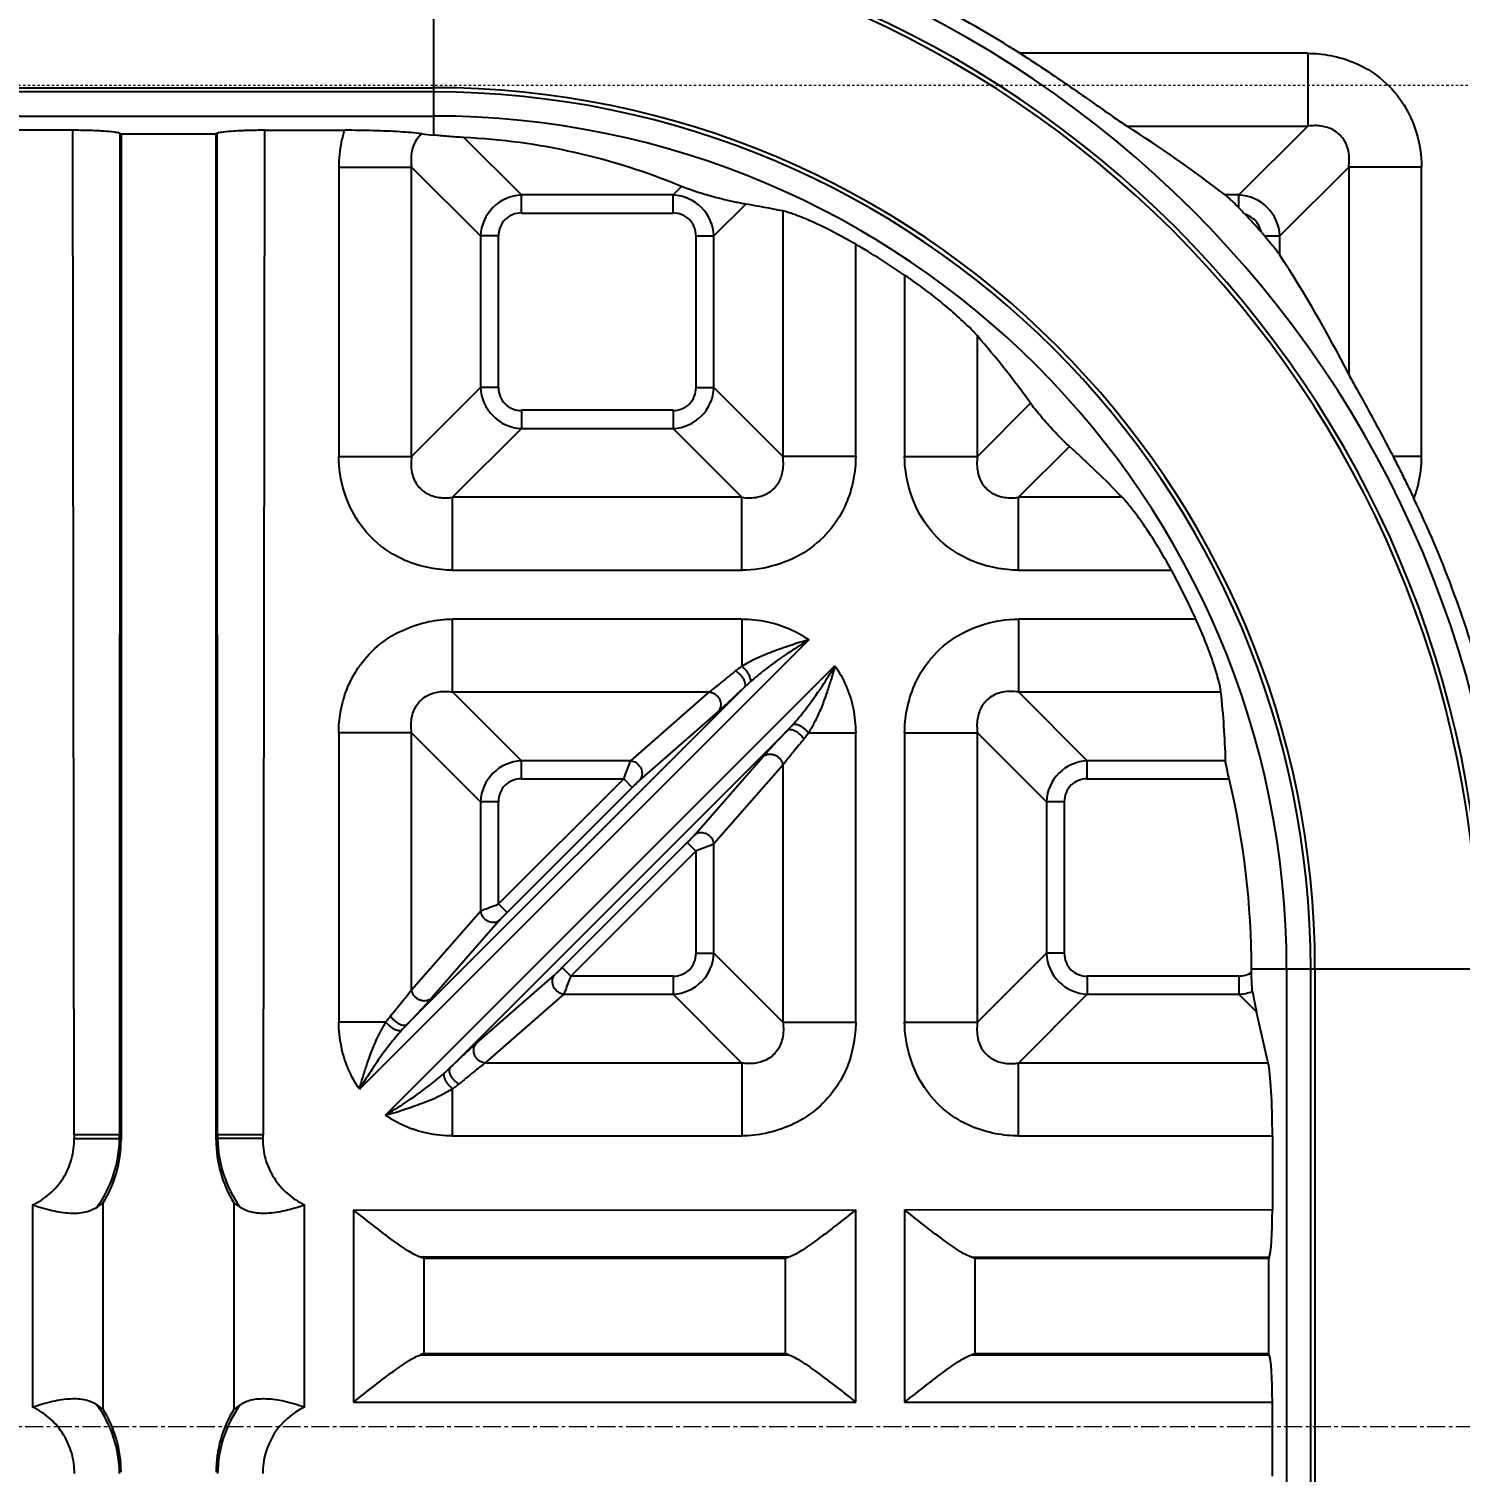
# Model space of a CAD drawing. Header units: millimetres. Extents: x 2588 to 3182, y 1243 to 1719.
# Drawn here: x 2833.6 to 2893.3, y 1487.3 to 1547.6 of the extents above; entities that cross this region are included whole.
import ezdxf

# ---------------------------------------------------------------- set-up
doc = ezdxf.new("R2010")
doc.units = ezdxf.units.MM
doc.linetypes.add('CENTER', pattern=[0.6, 0.375, -0.075, 0.075, -0.075])
doc.linetypes.add('HIDDEN', pattern=[0.2, 0.1, -0.1])
doc.layers.add('center', color=1, linetype='CENTER', lineweight=9)
doc.layers.add('cool', color=153, linetype='HIDDEN', lineweight=9)
doc.styles.get("Standard").update_dxf_attribs({"font": 'arial.ttf'})
doc.dimstyles.get("Standard").update_dxf_attribs({"dimtxt": 0.18, "dimasz": 0.18, "dimexe": 0.18, "dimexo": 0.0625, "dimgap": 0.09, "dimtad": 0, "dimtih": 1, "dimtoh": 1, "dimzin": 0, "dimdsep": 46, "dimtxsty": 'Standard', "dimcen": 0.09, "dimadec": 0, "dimazin": 0, "dimtfac": 1, "dimtofl": 0, "dimtmove": 0, "dimatfit": 3, "dimfxl": 0, "dimtolj": 1, "dimtzin": 0, "dimarcsym": 0})

# ---------------------------------------------------------------- blocks, each defined once
blk = doc.blocks.new('*D39')
at = {"color": 4, "lineweight": -2, "transparency": 16777216}
blk.add_line((2833.383, 1335.879), (2833.383, 1325.714), dxfattribs=at)
at = {"layer": 'Defpoints', "color": 0, "transparency": 16777216}
for p in [(2833.383, 1489.21), (2833.383, 1335.879), (2833.383, 1325.714)]:
    blk.add_point(p, dxfattribs=at)
at = {"color": 6, "transparency": 16777216, "insert": (2833.383, 1319.229), "char_height": 5, "attachment_point": 5, "rotation": 90}
blk.add_mtext('\\A1;0.00', dxfattribs=at)
blk = doc.blocks.new('*D40')
at = {"color": 4, "lineweight": -2, "transparency": 16777216}
blk.add_line((2833.383, 1625.256), (2833.383, 1655.04), dxfattribs=at)
at = {"layer": 'Defpoints', "color": 0, "transparency": 16777216}
for p in [(2833.383, 1655.04), (2833.383, 1625.256), (2833.383, 1489.21)]:
    blk.add_point(p, dxfattribs=at)
at = {"color": 6, "transparency": 16777216, "insert": (2833.383, 1661.525), "char_height": 5, "attachment_point": 5, "rotation": 90}
blk.add_mtext('\\A1;0.00', dxfattribs=at)
blk = doc.blocks.new('*D41')
at = {"color": 4, "lineweight": -2, "transparency": 16777216}
for p, q in [((2939.335, 1645.04), (2939.335, 1655.04)), ((2938.883, 1635.04), (2939.335, 1645.04)), ((2938.883, 1496.166), (2938.883, 1635.04))]:
    blk.add_line(p, q, dxfattribs=at)
at = {"layer": 'Defpoints', "color": 0, "transparency": 16777216}
for p in [(2939.335, 1655.04), (2938.883, 1496.166), (2833.383, 1489.21)]:
    blk.add_point(p, dxfattribs=at)
at = {"color": 6, "transparency": 16777216, "insert": (2939.335, 1665.175), "char_height": 5, "attachment_point": 5, "rotation": 90}
blk.add_mtext('\\A1;105.50', dxfattribs=at)
blk = doc.blocks.new('*D47')
at = {"color": 4, "lineweight": -2, "transparency": 16777216}
for p, q in [((2981.037, 1494.241), (2991.037, 1498.279)), ((2991.037, 1498.279), (3001.037, 1498.279)), ((2940.689, 1494.241), (2981.037, 1494.241))]:
    blk.add_line(p, q, dxfattribs=at)
at = {"layer": 'Defpoints', "color": 0, "transparency": 16777216}
for p in [(3001.037, 1498.279), (2940.689, 1494.241), (2833.383, 1489.21)]:
    blk.add_point(p, dxfattribs=at)
at = {"color": 6, "transparency": 16777216, "insert": (3007.531, 1498.279), "char_height": 5, "attachment_point": 5}
blk.add_mtext('\\A1;5.03', dxfattribs=at)
blk = doc.blocks.new('*D57')
at = {"color": 4, "lineweight": -2, "transparency": 16777216}
blk.add_line((2993.383, 1489.21), (3001.037, 1489.21), dxfattribs=at)
at = {"layer": 'Defpoints', "color": 0, "transparency": 16777216}
for p in [(2833.383, 1489.21), (2993.383, 1489.21), (3001.037, 1489.21)]:
    blk.add_point(p, dxfattribs=at)
at = {"color": 6, "transparency": 16777216, "insert": (3007.522, 1489.21), "char_height": 5, "attachment_point": 5}
blk.add_mtext('\\A1;0.00', dxfattribs=at)

msp = doc.modelspace()

# ---------------------------------------------------------------- linework, layer by layer
at = {"color": 6, "linetype": 'Continuous'}
for p, q in [((2850.443, 1554.077), (2850.443, 1543.125)), ((2886.93, 1546.535), (2874.918, 1546.535)), ((2886.93, 1546.535), (2886.93, 1543.494)), ((2806.223, 1545.1), (2850.443, 1545.1)), ((2850.443, 1544.922), (2806.223, 1544.922)), ((2806.223, 1543.917), (2850.443, 1543.917)), ((2835.376, 1543.322), (2832.048, 1543.322)), ((2835.376, 1543.322), (2835.432, 1501.396)), ((2837.355, 1543.192), (2837.345, 1501.396)), ((2837.355, 1543.192), (2837.403, 1543.17)), ((2837.403, 1543.17), (2837.403, 1501.174)), ((2837.403, 1543.17), (2841.372, 1543.17)), ((2841.42, 1543.192), (2841.372, 1543.17)), ((2841.372, 1501.174), (2841.372, 1543.17)), ((2841.43, 1501.396), (2841.42, 1543.192)), ((2843.343, 1501.396), (2843.399, 1543.322)), ((2843.399, 1543.322), (2846.727, 1543.322)), ((2851.714, 1543.02), (2854.113, 1540.621)), ((2879.387, 1543.494), (2886.93, 1543.494)), ((2884.057, 1540.621), (2886.93, 1543.494)), ((2846.489, 1541.783), (2846.489, 1529.711)), ((2846.489, 1541.783), (2849.53, 1541.783)), ((2849.53, 1529.711), (2849.53, 1541.783)), ((2852.403, 1538.91), (2849.53, 1541.783)), ((2888.641, 1541.783), (2885.768, 1538.91)), ((2888.641, 1541.783), (2888.641, 1533.141)), ((2891.681, 1541.783), (2888.641, 1541.783)), ((2891.681, 1529.711), (2891.681, 1541.783)), ((2854.113, 1539.871), (2854.113, 1540.621)), ((2860.44, 1540.621), (2854.113, 1540.621)), ((2860.44, 1540.621), (2860.794, 1540.975)), ((2860.44, 1539.861), (2860.44, 1540.621)), ((2884.057, 1540.621), (2883.488, 1540.621)), ((2884.057, 1540.086), (2884.057, 1540.621)), ((2863.479, 1540.24), (2862.15, 1538.91)), ((2854.113, 1539.861), (2860.44, 1539.861)), ((2865.023, 1539.954), (2865.023, 1529.711)), ((2852.403, 1538.91), (2852.403, 1532.584)), ((2853.163, 1538.91), (2852.403, 1538.91)), ((2853.163, 1532.584), (2853.163, 1538.91)), ((2861.39, 1538.91), (2861.39, 1532.584)), ((2861.4, 1538.91), (2862.15, 1538.91)), ((2862.15, 1532.584), (2862.15, 1538.91)), ((2885.134, 1538.91), (2885.768, 1538.91)), ((2885.768, 1538.111), (2885.768, 1538.91)), ((2868.064, 1529.711), (2868.064, 1538.565)), ((2870.107, 1537.278), (2870.107, 1529.711)), ((2873.148, 1529.711), (2873.148, 1534.737)), ((2849.53, 1529.711), (2852.403, 1532.584)), ((2853.153, 1532.584), (2852.403, 1532.584)), ((2861.39, 1532.584), (2862.15, 1532.584)), ((2862.15, 1532.584), (2865.023, 1529.711)), ((2854.113, 1531.634), (2854.113, 1530.874)), ((2860.44, 1531.634), (2854.113, 1531.634)), ((2860.44, 1531.624), (2860.44, 1530.874)), ((2873.148, 1529.711), (2875.364, 1531.928)), ((2854.113, 1530.874), (2851.24, 1528.001)), ((2854.113, 1530.874), (2860.44, 1530.874)), ((2863.313, 1528.001), (2860.44, 1530.874)), ((2876.983, 1530.126), (2874.858, 1528.001)), ((2846.489, 1529.711), (2849.53, 1529.711)), ((2868.064, 1529.711), (2865.023, 1529.711)), ((2870.107, 1529.711), (2873.148, 1529.711)), ((2891.681, 1529.711), (2890.49, 1529.711)), ((2851.24, 1524.96), (2851.24, 1528.001)), ((2863.313, 1528.001), (2851.24, 1528.001)), ((2863.313, 1524.96), (2863.313, 1528.001)), ((2874.858, 1524.96), (2874.858, 1528.001)), ((2879.186, 1528.001), (2874.858, 1528.001)), ((2851.24, 1524.96), (2863.313, 1524.96)), ((2874.858, 1524.96), (2881.242, 1524.96)), ((2851.24, 1519.876), (2851.24, 1522.917)), ((2863.313, 1522.917), (2851.24, 1522.917)), ((2863.313, 1522.917), (2863.313, 1520.949)), ((2874.858, 1522.917), (2874.858, 1519.876)), ((2882.262, 1522.917), (2874.858, 1522.917)), ((2866.112, 1522.055), (2847.355, 1503.298)), ((2848.441, 1502.205), (2867.198, 1520.961)), ((2863.404, 1520.058), (2849.349, 1506.003)), ((2851.24, 1519.876), (2854.113, 1517.003)), ((2851.24, 1519.876), (2861.961, 1519.876)), ((2858.676, 1517.003), (2861.961, 1519.876)), ((2874.858, 1519.876), (2883.308, 1519.876)), ((2874.858, 1519.876), (2877.731, 1517.003)), ((2862.316, 1519.046), (2859.031, 1516.173)), ((2846.489, 1518.166), (2846.489, 1506.094)), ((2849.53, 1518.166), (2846.489, 1518.166)), ((2849.53, 1507.445), (2849.53, 1518.166)), ((2852.403, 1515.293), (2849.53, 1518.166)), ((2851.149, 1504.202), (2865.204, 1518.257)), ((2866.095, 1518.166), (2868.064, 1518.166)), ((2868.064, 1506.094), (2868.064, 1518.166)), ((2870.107, 1518.166), (2870.107, 1506.094)), ((2870.107, 1518.166), (2873.148, 1518.166)), ((2873.148, 1506.094), (2873.148, 1518.166)), ((2876.021, 1515.293), (2873.148, 1518.166)), ((2861.32, 1513.885), (2864.193, 1517.17)), ((2854.113, 1516.253), (2854.113, 1517.003)), ((2858.676, 1517.003), (2854.113, 1517.003)), ((2865.023, 1516.815), (2862.15, 1513.529)), ((2865.023, 1516.815), (2865.023, 1506.094)), ((2877.731, 1516.253), (2877.731, 1517.003)), ((2883.503, 1517.003), (2877.731, 1517.003)), ((2853.163, 1511.025), (2858.381, 1516.243)), ((2853.518, 1510.67), (2858.736, 1515.888)), ((2854.113, 1516.243), (2858.381, 1516.243)), ((2858.381, 1516.243), (2858.736, 1515.888)), ((2877.731, 1516.243), (2883.65, 1516.243)), ((2852.403, 1515.293), (2852.403, 1510.73)), ((2853.163, 1515.293), (2852.403, 1515.293)), ((2853.163, 1511.025), (2853.163, 1515.293)), ((2876.021, 1515.293), (2876.021, 1508.967)), ((2876.781, 1515.293), (2876.021, 1515.293)), ((2876.781, 1508.967), (2876.781, 1515.293)), ((2861.035, 1513.589), (2855.817, 1508.372)), ((2861.39, 1513.234), (2861.035, 1513.589)), ((2862.15, 1508.967), (2862.15, 1513.529)), ((2861.39, 1513.234), (2856.172, 1508.017)), ((2861.39, 1513.234), (2861.39, 1508.967)), ((2849.53, 1507.445), (2852.403, 1510.73)), ((2853.163, 1511.025), (2853.518, 1510.67)), ((2853.233, 1510.375), (2850.36, 1507.09)), ((2861.39, 1508.967), (2862.15, 1508.967)), ((2862.15, 1508.967), (2865.023, 1506.094)), ((2873.148, 1506.094), (2876.021, 1508.967)), ((2876.771, 1508.967), (2876.021, 1508.967)), ((2852.237, 1505.214), (2855.522, 1508.087)), ((2856.172, 1508.017), (2855.817, 1508.372)), ((2884.584, 1508.311), (2895.898, 1508.311)), ((2884.584, 1508.167), (2884.584, 1508.311)), ((2886.049, 1508.311), (2886.049, 1480.171)), ((2887.054, 1480.171), (2887.054, 1508.311)), ((2887.232, 1508.311), (2887.232, 1480.171)), ((2860.44, 1508.017), (2856.172, 1508.017)), ((2860.44, 1508.007), (2860.44, 1507.256)), ((2877.731, 1508.017), (2877.731, 1507.256)), ((2884.057, 1508.017), (2877.731, 1508.017)), ((2884.057, 1508.016), (2884.057, 1507.256)), ((2855.877, 1507.256), (2852.592, 1504.383)), ((2855.877, 1507.256), (2860.44, 1507.256)), ((2863.313, 1504.383), (2860.44, 1507.256)), ((2877.731, 1507.256), (2874.858, 1504.383)), ((2877.731, 1507.256), (2884.057, 1507.256)), ((2884.795, 1506.518), (2884.057, 1507.256)), ((2885.283, 1504.383), (2884.795, 1506.518)), ((2848.458, 1506.094), (2846.489, 1506.094)), ((2865.023, 1506.094), (2868.064, 1506.094)), ((2870.107, 1506.094), (2873.148, 1506.094)), ((2863.313, 1504.383), (2852.592, 1504.383)), ((2863.313, 1504.383), (2863.313, 1501.343)), ((2874.858, 1501.343), (2874.858, 1504.383)), ((2885.283, 1504.383), (2874.858, 1504.383)), ((2851.24, 1501.343), (2851.24, 1503.311)), ((2835.432, 1501.396), (2837.345, 1501.396)), ((2841.43, 1501.396), (2843.343, 1501.396)), ((2835.46, 1501.236), (2837.341, 1501.236)), ((2837.403, 1501.174), (2837.341, 1501.236)), ((2841.372, 1501.174), (2841.434, 1501.236)), ((2843.315, 1501.236), (2841.434, 1501.236)), ((2851.24, 1501.343), (2863.313, 1501.343)), ((2874.858, 1501.343), (2885.454, 1501.343)), ((2885.454, 1501.343), (2885.454, 1498.252)), ((2833.711, 1498.461), (2833.711, 1490.021)), ((2836.659, 1489.937), (2836.659, 1498.545)), ((2842.116, 1498.545), (2842.116, 1489.937)), ((2845.064, 1490.021), (2845.064, 1498.461)), ((2847.107, 1498.252), (2847.107, 1490.229)), ((2868.05, 1498.242), (2847.136, 1498.229)), ((2868.064, 1490.229), (2868.064, 1498.252)), ((2870.107, 1498.252), (2870.107, 1490.229)), ((2885.454, 1498.252), (2870.119, 1498.243)), ((2865.257, 1496.276), (2849.907, 1496.278)), ((2850.054, 1492.256), (2850.054, 1496.226)), ((2865.116, 1496.226), (2850.054, 1496.226)), ((2865.116, 1496.226), (2865.116, 1492.256)), ((2885.323, 1496.273), (2872.917, 1496.275)), ((2873.054, 1492.256), (2873.054, 1496.226)), ((2885.302, 1496.226), (2873.054, 1496.226)), ((2885.323, 1496.273), (2885.302, 1496.226)), ((2885.302, 1492.256), (2885.302, 1496.226)), ((2849.907, 1492.204), (2865.257, 1492.206)), ((2850.054, 1492.256), (2865.116, 1492.256)), ((2872.917, 1492.207), (2885.323, 1492.209)), ((2873.054, 1492.256), (2885.302, 1492.256)), ((2885.323, 1492.209), (2885.302, 1492.256)), ((2847.107, 1490.229), (2868.064, 1490.229)), ((2870.107, 1490.229), (2885.454, 1490.229)), ((2885.454, 1487.139), (2885.454, 1490.229))]:
    msp.add_line(p, q, dxfattribs=at)
for points in [[(2862.324, 1519.051), (2862.775, 1519.462), (2863.396, 1520.05)], [(2865.196, 1518.249), (2864.608, 1517.627), (2864.198, 1517.177)], [(2849.357, 1506.01), (2849.945, 1506.632), (2850.355, 1507.082)], [(2852.229, 1505.209), (2851.778, 1504.798), (2851.157, 1504.21)]]:
    msp.add_lwpolyline(points, dxfattribs=at)
for centre, radius, start, end in [((2833.358, 1494.241), 102.106, 14.82382, 151.07152), ((2833.358, 1494.241), 101.607, 14.8262, 150.88167), ((2833.358, 1494.241), 101.159, 14.89345, 150.74007), ((2833.358, 1494.241), 100.659, 14.89585, 150.80622), ((2839.388, 1494.241), 86.816, 91.13098, 151.21851), ((2839.388, 1494.241), 86.814, 316.84438, 88.8719), ((2839.388, 1494.241), 85.826, 91.13101, 152.00809), ((2839.388, 1494.241), 85.826, 320.71572, 88.869), ((2839.388, 1494.241), 84.503, 92.75328, 177.24672), ((2839.388, 1494.241), 84.503, 2.75328, 87.24672), ((2839.388, 1494.241), 83.513, 92.75328, 177.24672), ((2839.388, 1494.241), 83.513, 2.75328, 87.24672), ((2850.443, 1508.311), 44.794, 0.00001, 90), ((2850.443, 1508.311), 43.789, 0, 90), ((2850.443, 1508.311), 43.61, 0, 90), ((2850.443, 1508.311), 45.389, 57.36748, 68.36299), ((2850.443, 1508.311), 36.79, 0, 90), ((2850.443, 1508.311), 36.611, 0, 90), ((2850.443, 1508.311), 35.606, 0, 90), ((2852.645, 1564.883), 21.87, 262.92642, 264.22002), ((2854.195, 1538.829), 1.793, 92.59286, 177.40733), ((2860.359, 1538.829), 1.793, 2.59318, 87.40699), ((2883.976, 1538.829), 1.793, 2.59317, 87.40701), ((2850.443, 1508.311), 46.259, 41.67285, 42.95363), ((2850.443, 1508.311), 35.011, 55.83, 59.78131), ((2839.347, 1507.96), 55.353, 27.06032, 33.00486), ((2841.833, 1507.754), 41.336, 35.78931, 40.75125), ((2854.195, 1532.665), 1.793, 182.59372, 267.40702), ((2860.359, 1532.665), 1.793, 272.59372, 357.40701), ((2850.443, 1508.311), 45.389, 15.35101, 25.63445), ((2850.443, 1508.311), 35.011, 24.65712, 28.39423), ((2854.195, 1515.212), 1.793, 92.59283, 177.40739), ((2877.812, 1515.212), 1.793, 92.5933, 177.40736), ((2850.443, 1508.311), 34.141, 0, 13.43475), ((2860.359, 1509.048), 1.793, 272.5932, 357.40699), ((2877.812, 1509.048), 1.793, 182.59372, 267.40701), ((2883.947, 1509.206), 1.953, 273.22055, 290.20212), ((2832.332, 1501.289), 5.009, 324.33097, 359.39813), ((2846.449, 1501.291), 5.015, 180.62113, 215.64898), ((2832.33, 1487.192), 5.011, 0.60813, 35.66745), ((2846.449, 1487.191), 5.015, 144.34952, 179.37858)]:
    msp.add_arc(centre, radius, start, end, dxfattribs=at)
for centre, major_axis, ratio, start_param, end_param in [((2850.443, 1514.774), (0, 28.276), 0.973528, -0.385503, -0.046218), ((2850.443, 1495.384), (0, 56.556), 0.973528, -0.643728, -0.55355), ((2858.041, 1508.311), (33.245, 0), 0.973528, 1.359208, 1.406478), ((2850.443, 1498.823), (0, 41.51), 0.973528, -0.791313, -0.716513), ((2850.443, 1516.076), (0, 33.972), 0.973528, -1.543486, -1.458685), ((2885.201, 1501.343), (0, 3.216), 0.078702, -1.570796, -0.331614), ((2832.3, 1501.328), (3.662, -3.662), 0.970288, 0.223487, 0.770319), ((2846.475, 1501.328), (3.662, 3.662), 0.970288, -3.911912, -3.36508), ((2885.296, 1498.252), (0, 2.01), 0.078702, -2.967041, -1.570796), ((2885.296, 1490.229), (0, 2.01), 0.078702, -1.570796, -0.174548), ((2832.3, 1487.154), (3.662, 3.662), 0.970288, -0.770319, -0.223487), ((2846.475, 1487.154), (3.662, -3.662), 0.970288, -2.918105, -2.371274)]:
    msp.add_ellipse(centre, major_axis=major_axis, ratio=ratio, start_param=start_param, end_param=end_param, dxfattribs=at)
for points, knots in [([(2874.918, 1546.535), (2875.317, 1546.279), (2876.071, 1545.786), (2877.125, 1545.066), (2878.034, 1544.429), (2878.773, 1543.913), (2879.203, 1543.611), (2879.387, 1543.494)], [0, 0, 0, 0, 0.262683, 0.499767, 0.708855, 0.878636, 1, 1, 1, 1]), ([(2886.93, 1546.535), (2887.247, 1546.535), (2887.927, 1546.465), (2888.966, 1546.156), (2890.019, 1545.526), (2890.925, 1544.54), (2891.528, 1543.241), (2891.681, 1542.276), (2891.681, 1541.783)], [0, 0, 0, 0, 0.1272, 0.273045, 0.432101, 0.614253, 0.801969, 1, 1, 1, 1]), ([(2837.355, 1543.192), (2837.281, 1543.225), (2837.046, 1543.252), (2836.617, 1543.294), (2836.035, 1543.316), (2835.605, 1543.322), (2835.376, 1543.322)], [0, 0, 0, 0, 0.123097, 0.350117, 0.65461, 1, 1, 1, 1]), ([(2843.399, 1543.322), (2843.17, 1543.322), (2842.74, 1543.316), (2842.158, 1543.294), (2841.729, 1543.252), (2841.494, 1543.225), (2841.42, 1543.192)], [0, 0, 0, 0, 0.345595, 0.649919, 0.876829, 1, 1, 1, 1]), ([(2846.727, 1543.322), (2846.675, 1543.161), (2846.587, 1542.829), (2846.507, 1542.314), (2846.489, 1541.962), (2846.489, 1541.783)], [0, 0, 0, 0, 0.325406, 0.657553, 1, 1, 1, 1]), ([(2849.952, 1543.18), (2849.654, 1543.217), (2848.981, 1543.267), (2847.905, 1543.312), (2847.129, 1543.322), (2846.727, 1543.322)], [0, 0, 0, 0, 0.279126, 0.626519, 1, 1, 1, 1]), ([(2849.952, 1543.18), (2849.864, 1543.1), (2849.714, 1542.924), (2849.552, 1542.572), (2849.496, 1542.184), (2849.51, 1541.904), (2849.53, 1541.783)], [0, 0, 0, 0, 0.23438, 0.450133, 0.757923, 1, 1, 1, 1]), ([(2851.714, 1543.02), (2851.6, 1543.025), (2851.377, 1543.04), (2851.053, 1543.066), (2850.744, 1543.095), (2850.542, 1543.115), (2850.443, 1543.125)], [0, 0, 0, 0, 0.269946, 0.523908, 0.764932, 1, 1, 1, 1]), ([(2888.641, 1541.783), (2888.672, 1542.003), (2888.673, 1542.424), (2888.446, 1542.992), (2888.022, 1543.364), (2887.489, 1543.528), (2887.12, 1543.522), (2886.93, 1543.494)], [0, 0, 0, 0, 0.231745, 0.429375, 0.620648, 0.799306, 1, 1, 1, 1]), ([(2863.479, 1540.24), (2863.406, 1540.252), (2863.254, 1540.278), (2863.022, 1540.326), (2862.78, 1540.38), (2862.527, 1540.44), (2862.259, 1540.502), (2861.977, 1540.581), (2861.678, 1540.671), (2861.369, 1540.763), (2861.074, 1540.869), (2860.883, 1540.938), (2860.794, 1540.975)], [0, 0, 0, 0, 0.080427, 0.165348, 0.25449, 0.347762, 0.445302, 0.549715, 0.662578, 0.781202, 0.896479, 1, 1, 1, 1]), ([(2883.488, 1540.621), (2883.537, 1540.583), (2883.65, 1540.483), (2883.84, 1540.305), (2883.981, 1540.165), (2884.057, 1540.086)], [0, 0, 0, 0, 0.237494, 0.580019, 1, 1, 1, 1]), ([(2884.059, 1540.084), (2884.085, 1540.057), (2884.138, 1540.001), (2884.216, 1539.921), (2884.267, 1539.866), (2884.292, 1539.84)], [0, 0, 0, 0, 0.336317, 0.679224, 1, 1, 1, 1]), ([(2868.064, 1538.565), (2867.727, 1538.761), (2867.096, 1539.105), (2866.225, 1539.522), (2865.552, 1539.795), (2865.172, 1539.923), (2865.023, 1539.954)], [0, 0, 0, 0, 0.349224, 0.642854, 0.863447, 1, 1, 1, 1]), ([(2884.996, 1539.067), (2884.976, 1539.127), (2884.935, 1539.241), (2884.864, 1539.401), (2884.766, 1539.539), (2884.636, 1539.651), (2884.48, 1539.751), (2884.363, 1539.806), (2884.299, 1539.832)], [0, 0, 0, 0, 0.175301, 0.336067, 0.487281, 0.640081, 0.810331, 1, 1, 1, 1]), ([(2885.005, 1539.057), (2885.017, 1539.043), (2885.045, 1539.011), (2885.087, 1538.962), (2885.118, 1538.928), (2885.132, 1538.911)], [0, 0, 0, 0, 0.289976, 0.646507, 1, 1, 1, 1]), ([(2885.133, 1538.91), (2885.226, 1538.804), (2885.392, 1538.607), (2885.603, 1538.341), (2885.723, 1538.18), (2885.768, 1538.111)], [0, 0, 0, 0, 0.413341, 0.757322, 1, 1, 1, 1]), ([(2873.148, 1534.737), (2873.01, 1534.897), (2872.645, 1535.263), (2871.984, 1535.864), (2871.118, 1536.563), (2870.463, 1537.036), (2870.107, 1537.278)], [0, 0, 0, 0, 0.15959, 0.389653, 0.674458, 1, 1, 1, 1]), ([(2888.641, 1533.141), (2888.745, 1532.938), (2889.002, 1532.471), (2889.432, 1531.689), (2889.946, 1530.751), (2890.303, 1530.073), (2890.49, 1529.711)], [0, 0, 0, 0, 0.175946, 0.410152, 0.686895, 1, 1, 1, 1]), ([(2876.983, 1530.126), (2876.911, 1530.19), (2876.759, 1530.334), (2876.519, 1530.575), (2876.258, 1530.852), (2875.996, 1531.144), (2875.753, 1531.428), (2875.544, 1531.686), (2875.42, 1531.851), (2875.364, 1531.928)], [0, 0, 0, 0, 0.119184, 0.259105, 0.420619, 0.589585, 0.744684, 0.882481, 1, 1, 1, 1]), ([(2851.24, 1524.96), (2850.924, 1524.96), (2850.243, 1525.029), (2849.204, 1525.338), (2848.152, 1525.969), (2847.246, 1526.955), (2846.643, 1528.254), (2846.489, 1529.218), (2846.489, 1529.711)], [0, 0, 0, 0, 0.1272, 0.273045, 0.432101, 0.614253, 0.801969, 1, 1, 1, 1]), ([(2849.53, 1529.711), (2849.498, 1529.492), (2849.498, 1529.071), (2849.724, 1528.503), (2850.149, 1528.13), (2850.681, 1527.966), (2851.05, 1527.973), (2851.24, 1528.001)], [0, 0, 0, 0, 0.231739, 0.42937, 0.620645, 0.799304, 1, 1, 1, 1]), ([(2868.064, 1529.711), (2868.064, 1529.395), (2867.995, 1528.714), (2867.686, 1527.675), (2867.055, 1526.623), (2866.069, 1525.717), (2864.77, 1525.114), (2863.806, 1524.96), (2863.313, 1524.96)], [0, 0, 0, 0, 0.1272, 0.273045, 0.432101, 0.614253, 0.801969, 1, 1, 1, 1]), ([(2863.313, 1528.001), (2863.532, 1527.969), (2863.953, 1527.969), (2864.521, 1528.195), (2864.893, 1528.619), (2865.058, 1529.152), (2865.051, 1529.521), (2865.023, 1529.711)], [0, 0, 0, 0, 0.231739, 0.42937, 0.620645, 0.799304, 1, 1, 1, 1]), ([(2874.858, 1524.96), (2874.541, 1524.96), (2873.861, 1525.029), (2872.822, 1525.338), (2871.769, 1525.969), (2870.863, 1526.955), (2870.26, 1528.254), (2870.107, 1529.218), (2870.107, 1529.711)], [0, 0, 0, 0, 0.127201, 0.273046, 0.432103, 0.614255, 0.801971, 1, 1, 1, 1]), ([(2873.148, 1529.711), (2873.116, 1529.492), (2873.115, 1529.071), (2873.342, 1528.503), (2873.766, 1528.13), (2874.299, 1527.966), (2874.668, 1527.973), (2874.858, 1528.001)], [0, 0, 0, 0, 0.231739, 0.42937, 0.620645, 0.799304, 1, 1, 1, 1]), ([(2890.491, 1529.709), (2890.591, 1529.515), (2890.789, 1529.125), (2891.08, 1528.535), (2891.272, 1528.138), (2891.368, 1527.939)], [0, 0, 0, 0, 0.331414, 0.663755, 1, 1, 1, 1]), ([(2891.364, 1527.947), (2891.433, 1528.13), (2891.55, 1528.507), (2891.658, 1529.1), (2891.681, 1529.505), (2891.681, 1529.711)], [0, 0, 0, 0, 0.325136, 0.656854, 1, 1, 1, 1]), ([(2881.242, 1524.96), (2881.058, 1525.3), (2880.685, 1525.947), (2880.12, 1526.816), (2879.624, 1527.493), (2879.318, 1527.864), (2879.186, 1528.001)], [0, 0, 0, 0, 0.315396, 0.608534, 0.844936, 1, 1, 1, 1]), ([(2846.489, 1518.166), (2846.483, 1518.456), (2846.553, 1519.081), (2846.806, 1520.052), (2847.355, 1521.037), (2848.152, 1521.902), (2849.164, 1522.496), (2850.201, 1522.835), (2850.908, 1522.922), (2851.24, 1522.917)], [0, 0, 0, 0, 0.116347, 0.250848, 0.400764, 0.564265, 0.71692, 0.866341, 1, 1, 1, 1]), ([(2863.313, 1522.917), (2863.67, 1522.917), (2864.353, 1522.844), (2865.304, 1522.548), (2865.858, 1522.231), (2866.109, 1522.053)], [0, 0, 0, 0, 0.360983, 0.689084, 1, 1, 1, 1]), ([(2870.107, 1518.166), (2870.107, 1518.483), (2870.176, 1519.163), (2870.485, 1520.202), (2871.116, 1521.255), (2872.101, 1522.161), (2873.4, 1522.764), (2874.365, 1522.917), (2874.858, 1522.917)], [0, 0, 0, 0, 0.127201, 0.273046, 0.432103, 0.614255, 0.801971, 1, 1, 1, 1]), ([(2883.308, 1519.876), (2883.291, 1520.029), (2883.201, 1520.415), (2882.998, 1521.093), (2882.682, 1521.958), (2882.415, 1522.584), (2882.262, 1522.917)], [0, 0, 0, 0, 0.142947, 0.367241, 0.65878, 1, 1, 1, 1]), ([(2863.313, 1520.949), (2863.623, 1521.156), (2864.199, 1521.431), (2865.145, 1521.764), (2865.744, 1521.974), (2866.109, 1522.053)], [0, 0, 0, 0, 0.371307, 0.628863, 1, 1, 1, 1]), ([(2866.112, 1522.055), (2865.848, 1521.891), (2865.219, 1521.494), (2864.395, 1520.913), (2863.856, 1520.47), (2863.659, 1520.295)], [0, 0, 0, 0, 0.308538, 0.738071, 1, 1, 1, 1]), ([(2861.961, 1519.876), (2861.972, 1519.884), (2862.046, 1519.941), (2862.205, 1520.065), (2862.46, 1520.268), (2862.748, 1520.503), (2862.951, 1520.67), (2863.049, 1520.751)], [0, 0, 0, 0, 0.027762, 0.201997, 0.43368, 0.727609, 1, 1, 1, 1]), ([(2863.049, 1520.751), (2863.075, 1520.773), (2863.131, 1520.818), (2863.22, 1520.883), (2863.281, 1520.927), (2863.313, 1520.949)], [0, 0, 0, 0, 0.316714, 0.650111, 1, 1, 1, 1]), ([(2863.049, 1520.751), (2863.098, 1520.723), (2863.183, 1520.661), (2863.286, 1520.554), (2863.351, 1520.464), (2863.389, 1520.395), (2863.411, 1520.347), (2863.428, 1520.301), (2863.444, 1520.239), (2863.451, 1520.164), (2863.432, 1520.095), (2863.41, 1520.064), (2863.404, 1520.058)], [0, 0, 0, 0, 0.198286, 0.367556, 0.519436, 0.586046, 0.645884, 0.702664, 0.759409, 0.868419, 0.967422, 1, 1, 1, 1]), ([(2863.313, 1520.949), (2863.337, 1520.93), (2863.392, 1520.882), (2863.469, 1520.799), (2863.529, 1520.719), (2863.569, 1520.655), (2863.594, 1520.61), (2863.616, 1520.566), (2863.641, 1520.507), (2863.664, 1520.434), (2863.673, 1520.357), (2863.665, 1520.311), (2863.659, 1520.295)], [0, 0, 0, 0, 0.119508, 0.282785, 0.43742, 0.508345, 0.573979, 0.637284, 0.700785, 0.823371, 0.931846, 1, 1, 1, 1]), ([(2865.441, 1518.512), (2865.613, 1518.704), (2866.042, 1519.224), (2866.624, 1520.045), (2867.023, 1520.679), (2867.198, 1520.961)], [0, 0, 0, 0, 0.255831, 0.669534, 1, 1, 1, 1]), ([(2867.2, 1520.964), (2867.148, 1520.764), (2867.036, 1520.406), (2866.882, 1519.911), (2866.711, 1519.429), (2866.531, 1518.987), (2866.318, 1518.548), (2866.177, 1518.297), (2866.095, 1518.166)], [0, 0, 0, 0, 0.204883, 0.37291, 0.515307, 0.713487, 0.846842, 1, 1, 1, 1]), ([(2867.2, 1520.964), (2867.383, 1520.701), (2867.698, 1520.132), (2867.993, 1519.181), (2868.058, 1518.51), (2868.064, 1518.166)], [0, 0, 0, 0, 0.323884, 0.652124, 1, 1, 1, 1]), ([(2863.659, 1520.295), (2863.637, 1520.275), (2863.551, 1520.197), (2863.466, 1520.118), (2863.404, 1520.058)], [0, 0, 0, 0, 0.25346, 1, 1, 1, 1]), ([(2849.53, 1518.166), (2849.497, 1518.395), (2849.496, 1518.824), (2849.739, 1519.392), (2850.16, 1519.751), (2850.685, 1519.912), (2851.049, 1519.904), (2851.24, 1519.876)], [0, 0, 0, 0, 0.241399, 0.436222, 0.626562, 0.798005, 1, 1, 1, 1]), ([(2861.961, 1519.876), (2862.017, 1519.87), (2862.119, 1519.838), (2862.244, 1519.754), (2862.32, 1519.67), (2862.365, 1519.599), (2862.391, 1519.547), (2862.411, 1519.492), (2862.423, 1519.443), (2862.427, 1519.413), (2862.429, 1519.401)], [0, 0, 0, 0, 0.237468, 0.437867, 0.623974, 0.709551, 0.789445, 0.868689, 0.952179, 1, 1, 1, 1]), ([(2862.316, 1519.046), (2862.41, 1519.128), (2862.624, 1519.322), (2862.986, 1519.659), (2863.254, 1519.915), (2863.404, 1520.058)], [0, 0, 0, 0, 0.250948, 0.582714, 1, 1, 1, 1]), ([(2874.858, 1519.876), (2874.638, 1519.908), (2874.218, 1519.909), (2873.649, 1519.682), (2873.277, 1519.258), (2873.113, 1518.725), (2873.12, 1518.356), (2873.148, 1518.166)], [0, 0, 0, 0, 0.231739, 0.42937, 0.620645, 0.799304, 1, 1, 1, 1]), ([(2862.429, 1519.401), (2862.432, 1519.371), (2862.434, 1519.295), (2862.406, 1519.168), (2862.353, 1519.084), (2862.316, 1519.046)], [0, 0, 0, 0, 0.241813, 0.589218, 1, 1, 1, 1]), ([(2865.204, 1518.257), (2865.228, 1518.281), (2865.308, 1518.365), (2865.386, 1518.451), (2865.441, 1518.512)], [0, 0, 0, 0, 0.288737, 1, 1, 1, 1]), ([(2865.898, 1517.902), (2865.857, 1517.974), (2865.75, 1518.106), (2865.558, 1518.245), (2865.367, 1518.315), (2865.24, 1518.289), (2865.204, 1518.257)], [0, 0, 0, 0, 0.293765, 0.588933, 0.828753, 1, 1, 1, 1]), ([(2866.095, 1518.166), (2866.064, 1518.206), (2866.014, 1518.259), (2865.945, 1518.32), (2865.897, 1518.358), (2865.857, 1518.387), (2865.825, 1518.407), (2865.802, 1518.421), (2865.78, 1518.435), (2865.749, 1518.452), (2865.709, 1518.471), (2865.659, 1518.492), (2865.596, 1518.513), (2865.523, 1518.527), (2865.465, 1518.521), (2865.441, 1518.512)], [0, 0, 0, 0, 0.19693, 0.280068, 0.360029, 0.435516, 0.471295, 0.50566, 0.53957, 0.573931, 0.643396, 0.712694, 0.780244, 0.90347, 1, 1, 1, 1]), ([(2865.204, 1518.257), (2865.061, 1518.107), (2864.802, 1517.834), (2864.464, 1517.472), (2864.271, 1517.259), (2864.193, 1517.17)], [0, 0, 0, 0, 0.419415, 0.759894, 1, 1, 1, 1]), ([(2865.898, 1517.902), (2865.871, 1517.869), (2865.76, 1517.735), (2865.575, 1517.509), (2865.356, 1517.24), (2865.175, 1517.012), (2865.069, 1516.875), (2865.023, 1516.815)], [0, 0, 0, 0, 0.090709, 0.375279, 0.627139, 0.83641, 1, 1, 1, 1]), ([(2866.095, 1518.166), (2866.073, 1518.134), (2866.03, 1518.073), (2865.964, 1517.985), (2865.92, 1517.929), (2865.898, 1517.902)], [0, 0, 0, 0, 0.34963, 0.68302, 1, 1, 1, 1]), ([(2864.193, 1517.17), (2864.231, 1517.206), (2864.315, 1517.26), (2864.441, 1517.288), (2864.517, 1517.286), (2864.548, 1517.282)], [0, 0, 0, 0, 0.41078, 0.758185, 1, 1, 1, 1]), ([(2864.548, 1517.282), (2864.559, 1517.281), (2864.59, 1517.276), (2864.639, 1517.264), (2864.693, 1517.244), (2864.746, 1517.218), (2864.817, 1517.174), (2864.901, 1517.097), (2864.985, 1516.973), (2865.016, 1516.871), (2865.023, 1516.815)], [0, 0, 0, 0, 0.04782, 0.131309, 0.210553, 0.290447, 0.376024, 0.562131, 0.76253, 1, 1, 1, 1]), ([(2858.381, 1516.243), (2858.422, 1516.348), (2858.493, 1516.546), (2858.592, 1516.799), (2858.648, 1516.948), (2858.676, 1517.003)], [0, 0, 0, 0, 0.41282, 0.772744, 1, 1, 1, 1]), ([(2858.676, 1517.003), (2858.754, 1516.994), (2858.91, 1516.935), (2859.08, 1516.761), (2859.136, 1516.606), (2859.145, 1516.529)], [0, 0, 0, 0, 0.329824, 0.675242, 1, 1, 1, 1]), ([(2859.145, 1516.529), (2859.15, 1516.486), (2859.148, 1516.399), (2859.11, 1516.274), (2859.06, 1516.203), (2859.031, 1516.173)], [0, 0, 0, 0, 0.337224, 0.674216, 1, 1, 1, 1]), ([(2883.65, 1516.243), (2883.624, 1516.352), (2883.578, 1516.549), (2883.529, 1516.802), (2883.504, 1516.948), (2883.503, 1517.003)], [0, 0, 0, 0, 0.432204, 0.783732, 1, 1, 1, 1]), ([(2858.736, 1515.888), (2858.778, 1515.93), (2858.852, 1516.003), (2858.951, 1516.099), (2859.007, 1516.152), (2859.031, 1516.173)], [0, 0, 0, 0, 0.428927, 0.767307, 1, 1, 1, 1]), ([(2861.32, 1513.885), (2861.31, 1513.873), (2861.285, 1513.846), (2861.241, 1513.799), (2861.183, 1513.74), (2861.113, 1513.668), (2861.062, 1513.617), (2861.035, 1513.589)], [0, 0, 0, 0, 0.109904, 0.267515, 0.471188, 0.717507, 1, 1, 1, 1]), ([(2861.675, 1513.997), (2861.631, 1514.002), (2861.544, 1514.001), (2861.42, 1513.962), (2861.35, 1513.913), (2861.32, 1513.885)], [0, 0, 0, 0, 0.343778, 0.675995, 1, 1, 1, 1]), ([(2862.15, 1513.529), (2862.096, 1513.501), (2861.949, 1513.447), (2861.697, 1513.348), (2861.498, 1513.277), (2861.39, 1513.234)], [0, 0, 0, 0, 0.226075, 0.571412, 1, 1, 1, 1]), ([(2862.15, 1513.529), (2862.141, 1513.607), (2862.082, 1513.761), (2861.908, 1513.931), (2861.753, 1513.988), (2861.675, 1513.997)], [0, 0, 0, 0, 0.329593, 0.667345, 1, 1, 1, 1]), ([(2852.403, 1510.73), (2852.457, 1510.759), (2852.604, 1510.813), (2852.857, 1510.912), (2853.055, 1510.983), (2853.163, 1511.025)], [0, 0, 0, 0, 0.226075, 0.571412, 1, 1, 1, 1]), ([(2852.403, 1510.73), (2852.412, 1510.653), (2852.471, 1510.499), (2852.645, 1510.329), (2852.8, 1510.272), (2852.878, 1510.263)], [0, 0, 0, 0, 0.329593, 0.667345, 1, 1, 1, 1]), ([(2853.233, 1510.375), (2853.243, 1510.386), (2853.268, 1510.413), (2853.312, 1510.46), (2853.37, 1510.52), (2853.44, 1510.592), (2853.491, 1510.643), (2853.518, 1510.67)], [0, 0, 0, 0, 0.109904, 0.267515, 0.471188, 0.717507, 1, 1, 1, 1]), ([(2852.878, 1510.263), (2852.922, 1510.258), (2853.01, 1510.259), (2853.133, 1510.297), (2853.203, 1510.346), (2853.233, 1510.375)], [0, 0, 0, 0, 0.343778, 0.675995, 1, 1, 1, 1]), ([(2855.408, 1507.731), (2855.403, 1507.774), (2855.405, 1507.861), (2855.443, 1507.985), (2855.493, 1508.057), (2855.522, 1508.087)], [0, 0, 0, 0, 0.337179, 0.674328, 1, 1, 1, 1]), ([(2855.817, 1508.372), (2855.775, 1508.33), (2855.701, 1508.256), (2855.603, 1508.161), (2855.546, 1508.108), (2855.522, 1508.087)], [0, 0, 0, 0, 0.428927, 0.767307, 1, 1, 1, 1]), ([(2884.623, 1507.366), (2884.614, 1507.435), (2884.602, 1507.593), (2884.589, 1507.86), (2884.585, 1508.059), (2884.584, 1508.167)], [0, 0, 0, 0, 0.258044, 0.594217, 1, 1, 1, 1]), ([(2848.655, 1506.358), (2848.682, 1506.39), (2848.793, 1506.525), (2848.979, 1506.75), (2849.197, 1507.02), (2849.378, 1507.247), (2849.484, 1507.384), (2849.53, 1507.445)], [0, 0, 0, 0, 0.090709, 0.375279, 0.627139, 0.83641, 1, 1, 1, 1]), ([(2850.005, 1506.978), (2849.994, 1506.979), (2849.963, 1506.984), (2849.914, 1506.996), (2849.86, 1507.016), (2849.807, 1507.041), (2849.736, 1507.086), (2849.652, 1507.162), (2849.568, 1507.287), (2849.537, 1507.389), (2849.53, 1507.445)], [0, 0, 0, 0, 0.04782, 0.131309, 0.210553, 0.290447, 0.376024, 0.562131, 0.76253, 1, 1, 1, 1]), ([(2855.877, 1507.256), (2855.799, 1507.266), (2855.644, 1507.325), (2855.473, 1507.499), (2855.417, 1507.654), (2855.408, 1507.731)], [0, 0, 0, 0, 0.329742, 0.675075, 1, 1, 1, 1]), ([(2856.172, 1508.017), (2856.131, 1507.912), (2856.06, 1507.714), (2855.961, 1507.461), (2855.905, 1507.311), (2855.877, 1507.256)], [0, 0, 0, 0, 0.41282, 0.772744, 1, 1, 1, 1]), ([(2849.349, 1506.003), (2849.492, 1506.153), (2849.752, 1506.425), (2850.089, 1506.787), (2850.282, 1507.001), (2850.36, 1507.09)], [0, 0, 0, 0, 0.419415, 0.759894, 1, 1, 1, 1]), ([(2850.36, 1507.09), (2850.322, 1507.054), (2850.238, 1507), (2850.112, 1506.972), (2850.036, 1506.974), (2850.005, 1506.978)], [0, 0, 0, 0, 0.41078, 0.758185, 1, 1, 1, 1]), ([(2884.623, 1507.366), (2884.641, 1507.267), (2884.678, 1507.073), (2884.735, 1506.79), (2884.775, 1506.607), (2884.795, 1506.518)], [0, 0, 0, 0, 0.349629, 0.68578, 1, 1, 1, 1]), ([(2848.458, 1506.094), (2848.48, 1506.125), (2848.523, 1506.187), (2848.589, 1506.275), (2848.633, 1506.331), (2848.655, 1506.358)], [0, 0, 0, 0, 0.34963, 0.68302, 1, 1, 1, 1]), ([(2848.655, 1506.358), (2848.696, 1506.286), (2848.803, 1506.154), (2848.995, 1506.015), (2849.186, 1505.944), (2849.313, 1505.97), (2849.349, 1506.003)], [0, 0, 0, 0, 0.293765, 0.588933, 0.828753, 1, 1, 1, 1]), ([(2847.354, 1503.296), (2847.17, 1503.559), (2846.855, 1504.128), (2846.56, 1505.079), (2846.495, 1505.75), (2846.489, 1506.094)], [0, 0, 0, 0, 0.323884, 0.652124, 1, 1, 1, 1]), ([(2847.354, 1503.296), (2847.405, 1503.495), (2847.517, 1503.854), (2847.671, 1504.349), (2847.842, 1504.831), (2848.022, 1505.273), (2848.235, 1505.711), (2848.376, 1505.963), (2848.458, 1506.094)], [0, 0, 0, 0, 0.204883, 0.37291, 0.515307, 0.713487, 0.846842, 1, 1, 1, 1]), ([(2849.112, 1505.748), (2848.94, 1505.556), (2848.511, 1505.036), (2847.929, 1504.215), (2847.531, 1503.581), (2847.355, 1503.298)], [0, 0, 0, 0, 0.255831, 0.669534, 1, 1, 1, 1]), ([(2848.458, 1506.094), (2848.489, 1506.054), (2848.539, 1506.001), (2848.608, 1505.94), (2848.656, 1505.901), (2848.696, 1505.873), (2848.728, 1505.852), (2848.751, 1505.838), (2848.773, 1505.825), (2848.805, 1505.808), (2848.845, 1505.788), (2848.894, 1505.768), (2848.957, 1505.747), (2849.03, 1505.733), (2849.088, 1505.739), (2849.112, 1505.748)], [0, 0, 0, 0, 0.19693, 0.280068, 0.360029, 0.435516, 0.471295, 0.50566, 0.53957, 0.573931, 0.643396, 0.712694, 0.780244, 0.90347, 1, 1, 1, 1]), ([(2849.349, 1506.003), (2849.325, 1505.979), (2849.245, 1505.895), (2849.167, 1505.809), (2849.112, 1505.748)], [0, 0, 0, 0, 0.288737, 1, 1, 1, 1]), ([(2868.064, 1506.094), (2868.07, 1505.804), (2868, 1505.179), (2867.747, 1504.207), (2867.198, 1503.222), (2866.401, 1502.358), (2865.389, 1501.763), (2864.352, 1501.424), (2863.646, 1501.338), (2863.313, 1501.343)], [0, 0, 0, 0, 0.116347, 0.250848, 0.400764, 0.564266, 0.71692, 0.866341, 1, 1, 1, 1]), ([(2865.023, 1506.094), (2865.056, 1505.866), (2865.057, 1505.438), (2864.814, 1504.871), (2864.394, 1504.511), (2863.869, 1504.347), (2863.504, 1504.356), (2863.313, 1504.383)], [0, 0, 0, 0, 0.240378, 0.435488, 0.625891, 0.797727, 1, 1, 1, 1]), ([(2874.858, 1501.343), (2874.541, 1501.343), (2873.861, 1501.412), (2872.822, 1501.721), (2871.769, 1502.352), (2870.863, 1503.337), (2870.26, 1504.636), (2870.107, 1505.601), (2870.107, 1506.094)], [0, 0, 0, 0, 0.1272, 0.273045, 0.432101, 0.614253, 0.801969, 1, 1, 1, 1]), ([(2873.148, 1506.094), (2873.116, 1505.874), (2873.115, 1505.454), (2873.342, 1504.885), (2873.766, 1504.513), (2874.299, 1504.349), (2874.668, 1504.356), (2874.858, 1504.383)], [0, 0, 0, 0, 0.231739, 0.42937, 0.620645, 0.799304, 1, 1, 1, 1]), ([(2852.237, 1505.214), (2852.143, 1505.132), (2851.929, 1504.938), (2851.567, 1504.6), (2851.299, 1504.345), (2851.149, 1504.202)], [0, 0, 0, 0, 0.250948, 0.582714, 1, 1, 1, 1]), ([(2852.124, 1504.859), (2852.121, 1504.889), (2852.119, 1504.965), (2852.147, 1505.091), (2852.2, 1505.176), (2852.237, 1505.214)], [0, 0, 0, 0, 0.241813, 0.589218, 1, 1, 1, 1]), ([(2852.592, 1504.383), (2852.536, 1504.39), (2852.434, 1504.422), (2852.309, 1504.505), (2852.233, 1504.59), (2852.188, 1504.661), (2852.162, 1504.713), (2852.142, 1504.767), (2852.13, 1504.816), (2852.126, 1504.847), (2852.124, 1504.859)], [0, 0, 0, 0, 0.237468, 0.437867, 0.623974, 0.709551, 0.789445, 0.868689, 0.952179, 1, 1, 1, 1]), ([(2848.441, 1502.205), (2848.706, 1502.369), (2849.334, 1502.766), (2850.158, 1503.347), (2850.697, 1503.789), (2850.894, 1503.965)], [0, 0, 0, 0, 0.308538, 0.738071, 1, 1, 1, 1]), ([(2851.24, 1503.311), (2851.216, 1503.33), (2851.161, 1503.378), (2851.085, 1503.461), (2851.024, 1503.541), (2850.984, 1503.605), (2850.959, 1503.649), (2850.937, 1503.694), (2850.912, 1503.753), (2850.889, 1503.826), (2850.88, 1503.903), (2850.888, 1503.948), (2850.894, 1503.965)], [0, 0, 0, 0, 0.119508, 0.282785, 0.43742, 0.508345, 0.573979, 0.637284, 0.700785, 0.823371, 0.931846, 1, 1, 1, 1]), ([(2850.894, 1503.965), (2850.916, 1503.985), (2851.003, 1504.062), (2851.087, 1504.142), (2851.149, 1504.202)], [0, 0, 0, 0, 0.25346, 1, 1, 1, 1]), ([(2851.505, 1503.509), (2851.455, 1503.537), (2851.37, 1503.599), (2851.267, 1503.706), (2851.203, 1503.796), (2851.164, 1503.865), (2851.142, 1503.912), (2851.125, 1503.959), (2851.109, 1504.02), (2851.102, 1504.096), (2851.121, 1504.165), (2851.143, 1504.195), (2851.149, 1504.202)], [0, 0, 0, 0, 0.198286, 0.367556, 0.519436, 0.586046, 0.645884, 0.702664, 0.759409, 0.868419, 0.967422, 1, 1, 1, 1]), ([(2852.592, 1504.383), (2852.582, 1504.376), (2852.507, 1504.319), (2852.348, 1504.195), (2852.093, 1503.991), (2851.805, 1503.757), (2851.602, 1503.589), (2851.505, 1503.509)], [0, 0, 0, 0, 0.027762, 0.201997, 0.43368, 0.727609, 1, 1, 1, 1]), ([(2851.24, 1503.311), (2850.93, 1503.104), (2850.354, 1502.829), (2849.408, 1502.496), (2848.809, 1502.286), (2848.444, 1502.207)], [0, 0, 0, 0, 0.371307, 0.628863, 1, 1, 1, 1]), ([(2851.505, 1503.509), (2851.478, 1503.486), (2851.422, 1503.442), (2851.333, 1503.376), (2851.272, 1503.333), (2851.24, 1503.311)], [0, 0, 0, 0, 0.316714, 0.650111, 1, 1, 1, 1]), ([(2851.24, 1501.343), (2850.883, 1501.343), (2850.2, 1501.416), (2849.249, 1501.712), (2848.696, 1502.029), (2848.444, 1502.207)], [0, 0, 0, 0, 0.360983, 0.689084, 1, 1, 1, 1]), ([(2835.439, 1501.396), (2835.443, 1501.379), (2835.448, 1501.343), (2835.444, 1501.289), (2835.45, 1501.254), (2835.453, 1501.236)], [0, 0, 0, 0, 0.334286, 0.665714, 1, 1, 1, 1]), ([(2837.341, 1501.236), (2837.342, 1501.254), (2837.344, 1501.29), (2837.343, 1501.343), (2837.344, 1501.379), (2837.346, 1501.397)], [0, 0, 0, 0, 0.33325, 0.666153, 1, 1, 1, 1]), ([(2841.429, 1501.397), (2841.431, 1501.379), (2841.433, 1501.343), (2841.431, 1501.29), (2841.433, 1501.254), (2841.434, 1501.236)], [0, 0, 0, 0, 0.333847, 0.66675, 1, 1, 1, 1]), ([(2843.315, 1501.236), (2843.322, 1501.253), (2843.333, 1501.289), (2843.325, 1501.344), (2843.336, 1501.379), (2843.343, 1501.396)], [0, 0, 0, 0, 0.337034, 0.662966, 1, 1, 1, 1]), ([(2833.711, 1498.461), (2833.966, 1498.581), (2834.451, 1498.896), (2835.018, 1499.558), (2835.382, 1500.361), (2835.453, 1500.946), (2835.453, 1501.236)], [0, 0, 0, 0, 0.244954, 0.494982, 0.748045, 1, 1, 1, 1]), ([(2843.315, 1501.236), (2843.316, 1500.945), (2843.391, 1500.363), (2843.754, 1499.563), (2844.324, 1498.906), (2844.808, 1498.585), (2845.064, 1498.462)], [0, 0, 0, 0, 0.253636, 0.501993, 0.752974, 1, 1, 1, 1]), ([(2836.401, 1498.368), (2836.261, 1498.262), (2835.887, 1498.115), (2835.242, 1498.089), (2834.497, 1498.206), (2833.979, 1498.358), (2833.711, 1498.461)], [0, 0, 0, 0, 0.189785, 0.418936, 0.690813, 1, 1, 1, 1]), ([(2836.659, 1498.545), (2836.633, 1498.53), (2836.578, 1498.496), (2836.493, 1498.436), (2836.433, 1498.392), (2836.401, 1498.368)], [0, 0, 0, 0, 0.284799, 0.619365, 1, 1, 1, 1]), ([(2842.374, 1498.368), (2842.342, 1498.392), (2842.282, 1498.436), (2842.197, 1498.496), (2842.142, 1498.53), (2842.116, 1498.545)], [0, 0, 0, 0, 0.380798, 0.715273, 1, 1, 1, 1]), ([(2845.064, 1498.461), (2844.8, 1498.36), (2844.279, 1498.202), (2843.532, 1498.087), (2842.884, 1498.117), (2842.513, 1498.263), (2842.374, 1498.368)], [0, 0, 0, 0, 0.305242, 0.585294, 0.811641, 1, 1, 1, 1]), ([(2849.908, 1496.277), (2849.741, 1496.334), (2849.357, 1496.549), (2848.738, 1496.985), (2847.967, 1497.572), (2847.41, 1498.012), (2847.107, 1498.252)], [0, 0, 0, 0, 0.154096, 0.380037, 0.66249, 1, 1, 1, 1]), ([(2868.064, 1498.252), (2867.763, 1498.014), (2867.206, 1497.574), (2866.433, 1496.985), (2865.81, 1496.546), (2865.425, 1496.331), (2865.257, 1496.275)], [0, 0, 0, 0, 0.334409, 0.61907, 0.845906, 1, 1, 1, 1]), ([(2872.917, 1496.275), (2872.749, 1496.329), (2872.363, 1496.545), (2871.739, 1496.984), (2870.965, 1497.574), (2870.408, 1498.014), (2870.107, 1498.252)], [0, 0, 0, 0, 0.153691, 0.381031, 0.665961, 1, 1, 1, 1]), ([(2850.054, 1496.226), (2850.039, 1496.232), (2850.007, 1496.244), (2849.958, 1496.261), (2849.924, 1496.272), (2849.907, 1496.278)], [0, 0, 0, 0, 0.325905, 0.653561, 1, 1, 1, 1]), ([(2865.257, 1496.276), (2865.241, 1496.27), (2865.209, 1496.26), (2865.162, 1496.243), (2865.131, 1496.232), (2865.116, 1496.226)], [0, 0, 0, 0, 0.345503, 0.67291, 1, 1, 1, 1]), ([(2873.054, 1496.226), (2873.04, 1496.232), (2873.01, 1496.243), (2872.964, 1496.259), (2872.933, 1496.269), (2872.917, 1496.275)], [0, 0, 0, 0, 0.327699, 0.654975, 1, 1, 1, 1]), ([(2847.107, 1490.229), (2847.403, 1490.463), (2847.956, 1490.901), (2848.725, 1491.488), (2849.351, 1491.93), (2849.739, 1492.147), (2849.908, 1492.204)], [0, 0, 0, 0, 0.32963, 0.616075, 0.844263, 1, 1, 1, 1]), ([(2850.054, 1492.256), (2850.039, 1492.25), (2850.008, 1492.238), (2849.958, 1492.221), (2849.924, 1492.21), (2849.907, 1492.204)], [0, 0, 0, 0, 0.313759, 0.647148, 1, 1, 1, 1]), ([(2865.257, 1492.206), (2865.24, 1492.211), (2865.208, 1492.222), (2865.161, 1492.239), (2865.131, 1492.25), (2865.116, 1492.256)], [0, 0, 0, 0, 0.352142, 0.685528, 1, 1, 1, 1]), ([(2865.257, 1492.206), (2865.425, 1492.151), (2865.813, 1491.932), (2866.441, 1491.491), (2867.213, 1490.902), (2867.768, 1490.463), (2868.064, 1490.229)], [0, 0, 0, 0, 0.154409, 0.383647, 0.670915, 1, 1, 1, 1]), ([(2870.107, 1490.229), (2870.405, 1490.465), (2870.961, 1490.904), (2871.733, 1491.494), (2872.36, 1491.936), (2872.748, 1492.152), (2872.917, 1492.207)], [0, 0, 0, 0, 0.330596, 0.617569, 0.845594, 1, 1, 1, 1]), ([(2873.054, 1492.256), (2873.04, 1492.25), (2873.011, 1492.239), (2872.965, 1492.223), (2872.933, 1492.212), (2872.917, 1492.207)], [0, 0, 0, 0, 0.314827, 0.648211, 1, 1, 1, 1]), ([(2833.711, 1490.021), (2833.985, 1490.126), (2834.514, 1490.279), (2835.262, 1490.396), (2835.9, 1490.363), (2836.264, 1490.217), (2836.402, 1490.113)], [0, 0, 0, 0, 0.316655, 0.590972, 0.813711, 1, 1, 1, 1]), ([(2835.46, 1487.245), (2835.46, 1487.531), (2835.382, 1488.102), (2835.034, 1488.896), (2834.472, 1489.569), (2833.978, 1489.895), (2833.711, 1490.02)], [0, 0, 0, 0, 0.24789, 0.49413, 0.743741, 1, 1, 1, 1]), ([(2836.402, 1490.113), (2836.433, 1490.089), (2836.493, 1490.045), (2836.578, 1489.986), (2836.633, 1489.951), (2836.659, 1489.937)], [0, 0, 0, 0, 0.378706, 0.714311, 1, 1, 1, 1]), ([(2842.116, 1489.937), (2842.142, 1489.951), (2842.197, 1489.986), (2842.282, 1490.045), (2842.341, 1490.089), (2842.373, 1490.113)], [0, 0, 0, 0, 0.285951, 0.621864, 1, 1, 1, 1]), ([(2842.373, 1490.113), (2842.509, 1490.216), (2842.87, 1490.362), (2843.511, 1490.395), (2844.263, 1490.285), (2844.792, 1490.125), (2845.064, 1490.021)], [0, 0, 0, 0, 0.183915, 0.406534, 0.685854, 1, 1, 1, 1])]:
    msp.add_open_spline(points, degree=3, knots=knots, dxfattribs=at)
for points in [[(2854.113, 1539.871), (2853.858, 1539.871), (2853.352, 1539.672), (2853.153, 1539.166), (2853.153, 1538.91)], [(2861.4, 1538.91), (2861.4, 1539.166), (2861.201, 1539.672), (2860.695, 1539.871), (2860.44, 1539.871)], [(2853.153, 1532.584), (2853.153, 1532.329), (2853.352, 1531.823), (2853.858, 1531.624), (2854.113, 1531.624)], [(2860.44, 1531.624), (2860.695, 1531.624), (2861.201, 1531.822), (2861.4, 1532.329), (2861.4, 1532.584)], [(2854.113, 1516.253), (2853.858, 1516.253), (2853.352, 1516.055), (2853.153, 1515.548), (2853.153, 1515.293)], [(2877.731, 1516.253), (2877.475, 1516.253), (2876.969, 1516.055), (2876.771, 1515.548), (2876.771, 1515.293)], [(2860.44, 1508.007), (2860.695, 1508.007), (2861.201, 1508.205), (2861.4, 1508.711), (2861.4, 1508.967)], [(2876.771, 1508.967), (2876.771, 1508.711), (2876.969, 1508.205), (2877.475, 1508.007), (2877.731, 1508.007)], [(2884.057, 1508.016), (2884.244, 1508.016), (2884.43, 1508.068), (2884.584, 1508.167)], [(2845.064, 1490.021), (2844.542, 1489.776), (2843.643, 1488.981), (2843.315, 1487.825), (2843.315, 1487.245)]]:
    msp.add_open_spline(points, degree=3, dxfattribs=at)
at = {"layer": 'center', "color": 1, "linetype": 'CENTER', "ltscale": 1.990328}
msp.add_line((2673.383, 1489.21), (2993.383, 1489.21), dxfattribs=at)
at = {"layer": 'cool', "ltscale": 0.932966}
msp.add_line((2687.713, 1545.211), (2979.053, 1545.211), dxfattribs=at)

# ---------------------------------------------------------------- dimensions: what is measured, and where the dimension line sits
for feature_location, offset, dtype, origin, picture, middle in [((2938.883, 1496.166), (0.452, 158.874), 1, (2833.383, 1489.21), '*D41', (2939.335, 1665.175)), ((2833.383493523, 1625.255986808), (0, 29.784139534), 1, (2833.383493523, 1489.210480591), '*D40', (2833.383493523, 1661.525460585)), ((2940.689, 1494.241), (60.348, 4.038), 0, (2833.383, 1489.21), '*D47', (3007.531, 1498.279)), ((2993.383493533, 1489.210480602), (7.653216964, 0), 0, (2833.383493523, 1489.210480602), '*D57', (3007.522044739, 1489.210480602)), ((2833.383493523, 1335.87935097), (0, -10.165092812), 1, (2833.383493523, 1489.210480591), '*D39', (2833.383493523, 1319.228923915))]:
    dim = msp.add_ordinate_dim(feature_location=feature_location, offset=offset, dtype=dtype, origin=origin, dimstyle='Standard', override={"dimtxt": 5, "dimasz": 5, "dimexe": 0, "dimexo": 0, "dimgap": 0, "dimtih": 0, "dimtoh": 0, "dimzin": 0, "dimcen": 0, "dimclrd": 4, "dimclre": 4, "dimclrt": 6, "dimadec": 2, "dimtp": 0, "dimtm": 0, "dimtzin": 0})
    dim.commit()
    dim.dimension.update_dxf_attribs({"geometry": picture, "text_midpoint": middle})

doc.saveas('drawing.dxf')
